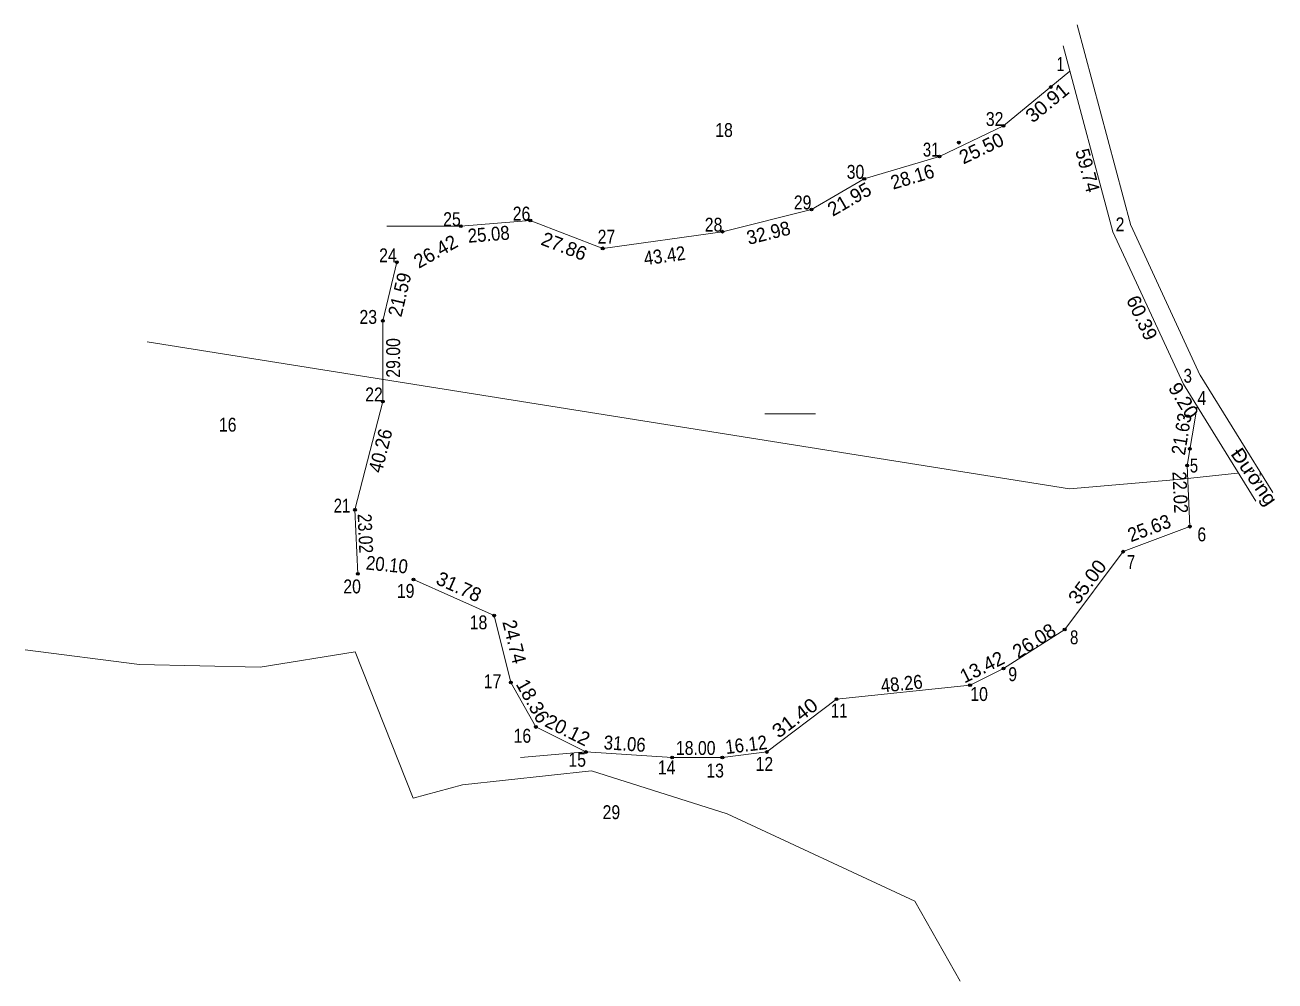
# Model space of a CAD drawing. Header units: centimetres. Extents: x 536072 to 541537, y 1838884 to 1841797.
# Drawn here: x 538262.4 to 538711.6, y 1841301.7 to 1841645.3 of the extents above; entities that cross this region are included whole.
import ezdxf
from ezdxf.enums import TextEntityAlignment as Align

# ---------------------------------------------------------------- set-up
doc = ezdxf.new("R2010")
doc.units = ezdxf.units.CM
doc.header["$LTSCALE"] = 2
doc.header["$PDMODE"] = 32
doc.header["$PDSIZE"] = 1
for name, color, linetype, lineweight in [('12', 7, 'Continuous', 13), ('28', 7, 'Continuous', 13), ('6', 7, 'Continuous', 13), ('63', 7, 'Continuous', 13)]:
    doc.layers.add(name, color=color, linetype=linetype, lineweight=lineweight)
doc.layers.add('7', color=7, linetype='Continuous')

msp = doc.modelspace()

# ---------------------------------------------------------------- linework, layer by layer
at = {"layer": '12'}
for points in [[(538306.3, 1841531.44), (538637.73, 1841478.63), (538678, 1841482), (538698.11, 1841484.17)], [(538598.5, 1841301.69), (538582.1, 1841330.33), (538514.71, 1841361.76), (538466.01, 1841377.26), (538419.57, 1841372.24), (538401.86, 1841367.4), (538381.09, 1841419.98), (538346.93, 1841414.44), (538303.52, 1841415.42), (538262.43, 1841420.72)]]:
    msp.add_lwpolyline(points, dxfattribs=at)
at = {"layer": '28'}
for p, q in [((538659.77, 1841573.21), (538640.43, 1841645.28)), ((538684.73, 1841519.34), (538659.73, 1841573.34)), ((538684.73, 1841519.34), (538659.73, 1841573.34)), ((538710.85, 1841477.24), (538684.69, 1841519.43))]:
    msp.add_line(p, q, dxfattribs=at)
msp.add_lwpolyline([(538635.4, 1841637.79), (538653.34, 1841570.95), (538678.71, 1841516.15), (538704.71, 1841474.2)], dxfattribs=at)
at = {"layer": '6'}
for points in [[(538419, 1841573), (538444, 1841575), (538470, 1841565), (538513, 1841571), (538545, 1841579), (538564, 1841590), (538591, 1841598), (538614, 1841609), (538637.86, 1841628.65)], [(538382, 1841448), (538381, 1841471), (538391, 1841510), (538391, 1841539), (538396, 1841560)], [(538683.56, 1841508.33), (538680, 1841487), (538681, 1841465), (538657, 1841456), (538636, 1841428), (538614, 1841414), (538602, 1841408), (538554, 1841403), (538529, 1841384), (538513, 1841382), (538495, 1841382), (538464, 1841384), (538446, 1841393), (538437, 1841409), (538431, 1841433), (538402, 1841446)]]:
    msp.add_lwpolyline(points, dxfattribs=at)
at = {"layer": '63'}
for p, q in [((538419, 1841573), (538392.47, 1841572.97)), ((538528.3, 1841505.51), (538546.5, 1841505.51)), ((538464, 1841384), (538440.46, 1841381.97))]:
    msp.add_line(p, q, dxfattribs=at)
at = {"layer": '7'}
for p in [(538631, 1841623), (538614, 1841609), (538598, 1841603), (538591, 1841598), (538564, 1841590), (538444, 1841575), (538545, 1841579), (538419, 1841573), (538513, 1841571), (538470, 1841565), (538396, 1841560), (538391, 1841539), (538391, 1841510), (538681, 1841493), (538680, 1841487), (538381, 1841471), (538681, 1841465), (538657, 1841456), (538382, 1841448), (538402, 1841446), (538431, 1841433), (538636, 1841428), (538614, 1841414), (538437, 1841409), (538602, 1841408), (538554, 1841403), (538446, 1841393), (538464, 1841384), (538495, 1841382), (538513, 1841382), (538529, 1841384)]:
    msp.add_point(p, dxfattribs=at)

# ---------------------------------------------------------------- texts
at = {"layer": '63'}
for s, width, p in [(' 1', 0.75, (538635.88, 1841628.74)), (' 32', 0.85, (538614, 1841609)), (' 18', 0.85, (538516.77, 1841605.03)), (' 31', 0.8, (538591, 1841598)), (' 30', 0.85, (538564, 1841590)), (' 26', 0.85, (538444, 1841575)), (' 29', 0.85, (538545, 1841579)), (' 25', 0.85, (538419, 1841573)), (' 28', 0.85, (538513, 1841571)), (' 2', 0.85, (538657.48, 1841571.13)), (' 27', 0.85, (538474.52, 1841566.69)), (' 24', 0.85, (538396, 1841560)), (' 23', 0.85, (538388.92, 1841537.86)), (' 3', 0.8, (538681.72, 1841516.71)), (' 22', 0.85, (538391, 1841510)), (' 4', 0.85, (538686.85, 1841508.7)), (' 16', 0.85, (538338.43, 1841499.13)), (' 5', 0.8, (538683.95, 1841484.45)), (' 21', 0.8, (538379.3, 1841470.05)), (' 6', 0.85, (538686.84, 1841459.71)), (' 7', 0.8, (538661.33, 1841449.77)), (' 20', 0.85, (538383.13, 1841441)), (' 19', 0.85, (538402.37, 1841439.39)), (' 18', 0.85, (538428.54, 1841428.09)), (' 8', 0.8, (538640.9, 1841422.71)), (' 9', 0.85, (538618.9, 1841409.46)), (' 17', 0.85, (538433.6, 1841406.92)), (' 10', 0.85, (538608.41, 1841402.33)), (' 11', 0.8, (538557.95, 1841396.39)), (' 16', 0.85, (538444.3, 1841387.33)), (' 15', 0.85, (538464, 1841378.71)), (' 12', 0.85, (538531.26, 1841377.2)), (' 14', 0.85, (538496.13, 1841375.95)), (' 13', 0.85, (538513.56, 1841374.82)), ('29', 0.85, (538476.29, 1841359.87))]:
    msp.add_text(s, height=5, dxfattribs=dict(at, width=width)).set_placement(p, align=Align.RIGHT)
for s, rotation, width, p in [('30.91', 39.473, 1.05, (538631.286, 1841615.413)), ('59.74', 285.018, 0.95, (538641.817, 1841592.353)), ('28.16', 16.504, 0.95, (538581.98, 1841588.353)), ('25.08', 4.574, 0.9, (538429.236, 1841567.598)), ('32.98', 14.036, 0.95, (538530.164, 1841568.163)), ('43.42', 7.943, 0.9, (538492.595, 1841559.931)), ('21.59', 76.608, 0.95, (538399.483, 1841547.816)), ('29.00', 90, 0.85, (538397.22, 1841525.63)), ('9.20', 301.807, 1.05, (538676.578, 1841509.023)), ('21.63', 80.525, 0.9, (538680.423, 1841497.878)), ('40.26', 75.619, 0.95, (538392.571, 1841491.679)), ('Đường', 304.774, 1.1, (538702.059, 1841481.556)), ('22.02', 272.603, 0.9, (538675.035, 1841477.204)), ('23.02', 272.49, 0.85, (538382.25, 1841462.409)), ('25.63', 20.556, 0.95, (538667.227, 1841462.144)), ('20.10', 354.289, 0.9, (538392.246, 1841448.851)), ('35.00', 53.13, 1.05, (538646.116, 1841443.675)), ('24.74', 284.036, 0.95, (538435.845, 1841423.031)), ('48.26', 5.947, 0.9, (538577.681, 1841406.088)), ('31.40', 37.235, 1.1, (538540.552, 1841394.27)), ('31.06', 356.309, 0.9, (538477.769, 1841384.503)), ('16.12', 7.125, 0.9, (538521.875, 1841384.169))]:
    msp.add_text(s, height=5, rotation=rotation, dxfattribs=dict(at, width=width)).set_placement(p, align=Align.CENTER)
for s, rotation, p in [('25.50', 25.56, (538607.156, 1841598.722)), ('21.95', 30.069, (538559.892, 1841580.5)), ('26.42', 29.476, (538411.185, 1841561.72)), ('27.86', 338.962, (538455.248, 1841563.431)), ('60.39', 294.842, (538661.505, 1841538.995)), ('31.78', 335.854, (538417.332, 1841441.115)), ('26.08', 32.471, (538626.338, 1841421.858)), ('13.42', 26.565, (538607.422, 1841412.306)), ('18.36', 299.358, (538442.747, 1841401.101)), ('20.12', 333.435, (538456.302, 1841389.634))]:
    msp.add_text(s, height=5, rotation=rotation, dxfattribs=at).set_placement(p, align=Align.CENTER)
at = {"layer": '63', "width": 0.85}
msp.add_text('18.00', height=5, dxfattribs=at).set_placement((538503.43, 1841382.94), align=Align.CENTER)

doc.saveas('drawing.dxf')
